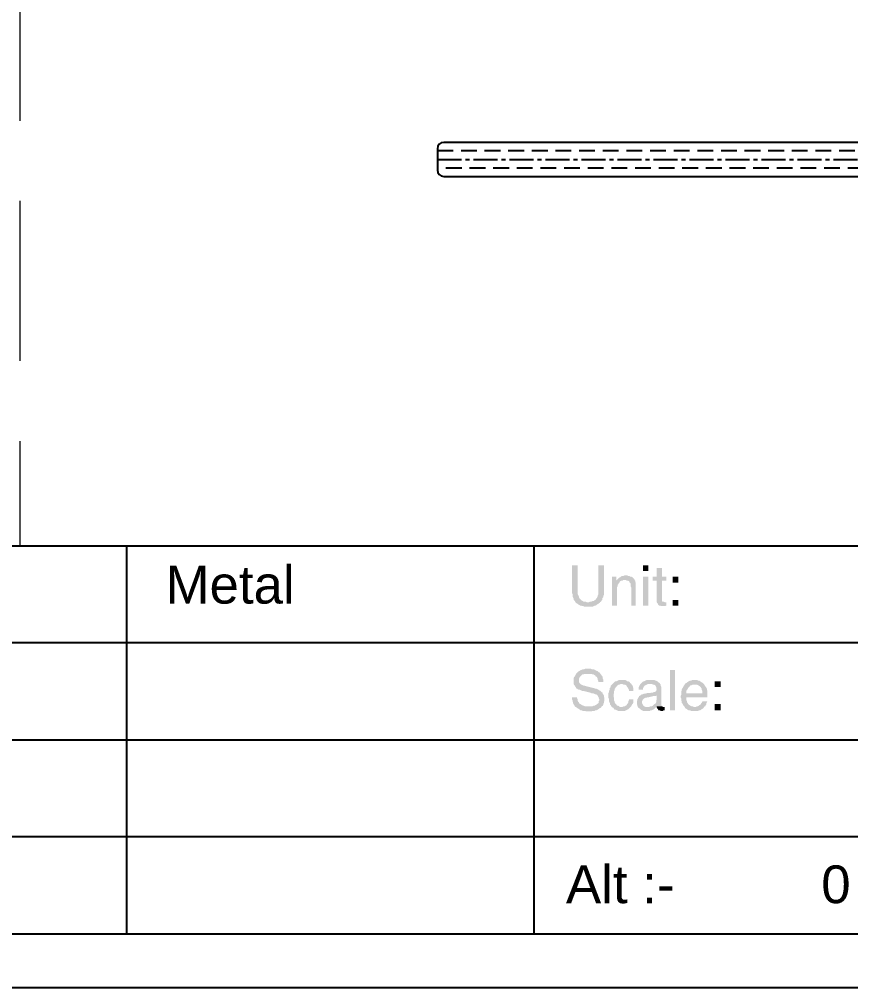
# Model space of a CAD drawing. Header units: millimetres. Extents: x 1167 to 2269, y 1197 to 1555.
# Drawn here: x 2060.4 to 2126.4, y 1258.2 to 1335 of the extents above; entities that cross this region are included whole.
import ezdxf

# ---------------------------------------------------------------- set-up
doc = ezdxf.new("R2010")
doc.units = ezdxf.units.MM
for name, pattern in [('CENTER2', [28.575, 19.05, -3.175, 3.175, -3.175]), ('HIDDEN', [9.525, 6.35, -3.175]), ('HIDDEN2', [0.1875, 0.125, -0.0625])]:
    doc.linetypes.add(name, pattern=pattern)
doc.layers.add('Center Line', color=2, linetype='CENTER2')
doc.layers.add('Hidden Line', color=1, linetype='HIDDEN2')
doc.styles.get("Standard").update_dxf_attribs({"font": 'arial.ttf'})

msp = doc.modelspace()

# ---------------------------------------------------------------- hatches: boundary and pattern name
at = {"transparency": 33554559}
for points in [[(2104.71661, 1291.73259), (2104.26529, 1291.73259), (2104.26529, 1289.52112), (2104.31042, 1289.43085), (2104.31042, 1289.25032), (2104.35556, 1289.16006), (2104.40069, 1289.06979), (2104.40069, 1288.97953), (2104.44582, 1288.9344), (2104.49095, 1288.88927), (2104.53609, 1288.799), (2105.52899, 1288.799), (2105.43873, 1288.799), (2105.34846, 1288.84413), (2105.16794, 1288.84413), (2105.1228, 1288.88927), (2105.03254, 1288.9344), (2104.98741, 1288.97953), (2104.94227, 1289.02466), (2104.89714, 1289.06979), (2104.85201, 1289.11493), (2104.80688, 1289.20519), (2104.80688, 1289.25032), (2104.76175, 1289.34059), (2104.71661, 1289.43085), (2104.71661, 1289.70164)], [(2106.79269, 1291.73259), (2106.34137, 1291.73259), (2106.34137, 1289.70164), (2106.34137, 1289.38572), (2106.29624, 1289.29545), (2106.29624, 1289.25032), (2106.25111, 1289.16006), (2106.20598, 1289.11493), (2106.16084, 1289.02466), (2106.11571, 1288.97953), (2106.02545, 1288.9344), (2105.98031, 1288.88927), (2105.89005, 1288.88927), (2105.79979, 1288.84413), (2105.70952, 1288.84413), (2105.61926, 1288.799), (2104.53609, 1288.799), (2104.58122, 1288.75387), (2104.62635, 1288.70874), (2104.71661, 1288.6636), (2104.76175, 1288.61847), (2104.85201, 1288.57334), (2104.89714, 1288.52821), (2104.98741, 1288.52821), (2105.07767, 1288.48308), (2105.16794, 1288.48308), (2105.2582, 1288.43794), (2105.89005, 1288.43794), (2105.98031, 1288.48308), (2106.07058, 1288.52821), (2106.11571, 1288.52821), (2106.20598, 1288.57334), (2106.25111, 1288.61847), (2106.34137, 1288.6636), (2106.3865, 1288.70874), (2106.47677, 1288.75387), (2106.47677, 1288.799), (2106.56703, 1288.84413), (2106.61217, 1288.9344), (2106.6573, 1288.97953), (2106.6573, 1289.06979), (2106.70243, 1289.16006), (2106.74756, 1289.20519), (2106.74756, 1289.29545), (2106.79269, 1289.38572), (2106.79269, 1289.70164)], [(2110.313, 1291.28127), (2110.313, 1291.73259), (2109.90681, 1291.73259), (2109.90681, 1291.28127)], [(2108.50772, 1290.92021), (2108.41745, 1290.92021), (2108.32719, 1290.87508), (2108.23692, 1290.87508), (2108.14666, 1290.82995), (2108.10153, 1290.78482), (2108.01126, 1290.73968), (2107.96613, 1290.69455), (2107.87587, 1290.60429), (2107.7856, 1290.51402), (2108.10153, 1290.46889), (2108.19179, 1290.51402), (2108.28206, 1290.51402), (2108.32719, 1290.55916), (2109.22983, 1290.55916), (2109.1847, 1290.64942), (2109.13957, 1290.69455), (2109.09443, 1290.73968), (2109.0493, 1290.78482), (2108.95904, 1290.82995), (2108.86877, 1290.82995), (2108.82364, 1290.87508), (2108.73338, 1290.87508), (2108.64311, 1290.92021)], [(2111.39618, 1291.50693), (2110.98999, 1291.50693), (2110.98999, 1290.82995), (2110.67406, 1290.82995), (2110.67406, 1290.51402), (2110.98999, 1290.51402), (2110.98999, 1288.799), (2111.03512, 1288.70874), (2111.08025, 1288.6636), (2111.08025, 1288.61847), (2111.12538, 1288.57334), (2111.17051, 1288.52821), (2111.26078, 1288.52821), (2111.35104, 1288.48308), (2111.62184, 1288.48308), (2111.75723, 1288.52821), (2111.75723, 1288.799), (2111.62184, 1288.799), (2111.53157, 1288.84413), (2111.44131, 1288.84413), (2111.39618, 1288.88927), (2111.39618, 1290.51402), (2111.75723, 1290.51402), (2111.75723, 1290.82995), (2111.39618, 1290.82995)], [(2107.7856, 1290.82995), (2107.42454, 1290.82995), (2107.42454, 1288.52821), (2107.83073, 1288.52821), (2107.83073, 1289.74678), (2107.83073, 1289.97244), (2107.87587, 1290.0627), (2107.87587, 1290.15297), (2107.921, 1290.1981), (2107.96613, 1290.28836), (2108.01126, 1290.33349), (2108.01126, 1290.33349), (2108.05639, 1290.42376), (2108.10153, 1290.46889), (2107.7856, 1290.51402)], [(2109.22983, 1290.55916), (2108.41745, 1290.55916), (2108.50772, 1290.55916), (2108.59798, 1290.51402), (2108.68825, 1290.51402), (2108.77851, 1290.46889), (2108.82364, 1290.42376), (2108.82364, 1290.37863), (2108.86877, 1290.33349), (2108.91391, 1290.28836), (2108.91391, 1290.0627), (2108.95904, 1289.97244), (2108.95904, 1288.52821), (2109.3201, 1288.52821), (2109.3201, 1290.33349), (2109.27496, 1290.42376), (2109.27496, 1290.51402)], [(2110.313, 1288.52821), (2110.313, 1290.82995), (2109.90681, 1290.82995), (2109.90681, 1288.52821)], [(2112.70501, 1290.33349), (2112.70501, 1290.82995), (2112.25369, 1290.82995), (2112.25369, 1290.33349)], [(2112.70501, 1288.52821), (2112.70501, 1288.97953), (2112.25369, 1288.97953), (2112.25369, 1288.52821)], [(2105.52899, 1283.51854), (2105.30333, 1283.51854), (2105.21307, 1283.4734), (2105.1228, 1283.4734), (2105.03254, 1283.42827), (2104.98741, 1283.42827), (2104.89714, 1283.38314), (2104.85201, 1283.33801), (2104.76175, 1283.29288), (2104.71661, 1283.24774), (2104.67148, 1283.20261), (2104.62635, 1283.15748), (2105.52899, 1283.11235), (2105.79979, 1283.11235), (2105.89005, 1283.06722), (2105.98031, 1283.06722), (2106.02545, 1283.02208), (2106.11571, 1282.97695), (2106.11571, 1282.93182), (2106.20598, 1282.88669), (2106.25111, 1282.84155), (2106.29624, 1282.75129), (2106.29624, 1282.66103), (2106.34137, 1282.57076), (2106.34137, 1282.4805), (2106.74756, 1282.4805), (2106.74756, 1282.66103), (2106.70243, 1282.75129), (2106.70243, 1282.84155), (2106.6573, 1282.93182), (2106.61217, 1282.97695), (2106.56703, 1283.06722), (2106.5219, 1283.11235), (2106.47677, 1283.20261), (2106.3865, 1283.24774), (2106.3865, 1283.24774), (2106.29624, 1283.33801), (2106.25111, 1283.33801), (2106.16084, 1283.38314), (2106.07058, 1283.42827), (2106.02545, 1283.4734), (2105.84492, 1283.4734), (2105.75465, 1283.51854), (2105.66439, 1283.51854)], [(2112.02803, 1280.22389), (2112.02803, 1283.42827), (2112.43422, 1283.42827), (2112.43422, 1280.22389)], [(2104.62635, 1283.15748), (2104.58122, 1283.11235), (2104.53609, 1283.02208), (2104.49095, 1282.93182), (2104.44582, 1282.88669), (2104.40069, 1282.79642), (2104.40069, 1282.29997), (2104.44582, 1282.2097), (2104.49095, 1282.16457), (2104.53609, 1282.07431), (2104.58122, 1282.02918), (2104.58122, 1281.98404), (2104.67148, 1281.93891), (2104.71661, 1281.89378), (2104.80688, 1281.84865), (2104.89714, 1281.84865), (2104.98741, 1281.80351), (2105.07767, 1281.75838), (2105.16794, 1281.75838), (2105.70952, 1281.62299), (2105.79979, 1281.57785), (2105.93518, 1281.57785), (2106.02545, 1281.53272), (2106.11571, 1281.48759), (2106.16084, 1281.48759), (2106.25111, 1281.44246), (2106.29624, 1281.39732), (2106.29624, 1281.39732), (2106.34137, 1281.30706), (2106.3865, 1281.26193), (2106.3865, 1281.17166), (2106.43164, 1281.0814), (2106.43164, 1280.99114), (2106.3865, 1280.946), (2106.3865, 1280.85574), (2106.34137, 1280.76547), (2106.25111, 1280.72034), (2106.20598, 1280.67521), (2106.20598, 1280.67521), (2106.11571, 1280.63008), (2106.07058, 1280.58495), (2105.98031, 1280.58495), (2105.89005, 1280.53981), (2105.61926, 1280.53981), (2104.53609, 1280.49468), (2104.62635, 1280.44955), (2104.67148, 1280.40442), (2104.76175, 1280.35928), (2104.80688, 1280.31415), (2104.89714, 1280.26902), (2104.94227, 1280.22389), (2105.03254, 1280.22389), (2105.1228, 1280.17876), (2105.30333, 1280.17876), (2105.3936, 1280.13362), (2105.79979, 1280.13362), (2105.89005, 1280.17876), (2106.07058, 1280.17876), (2106.11571, 1280.22389), (2106.20598, 1280.22389), (2106.29624, 1280.26902), (2106.34137, 1280.31415), (2106.43164, 1280.35928), (2106.47677, 1280.40442), (2106.5219, 1280.40442), (2106.56703, 1280.44955), (2106.61217, 1280.53981), (2106.70243, 1280.58495), (2106.74756, 1280.67521), (2106.74756, 1280.72034), (2106.79269, 1280.81061), (2106.79269, 1280.90087), (2106.83783, 1280.99114), (2106.83783, 1281.2168), (2106.79269, 1281.30706), (2106.79269, 1281.39732), (2106.74756, 1281.48759), (2106.70243, 1281.53272), (2106.70243, 1281.62299), (2106.61217, 1281.66812), (2106.61217, 1281.66812), (2106.56703, 1281.71325), (2106.5219, 1281.75838), (2106.43164, 1281.80351), (2106.3865, 1281.84865), (2106.29624, 1281.89378), (2106.20598, 1281.93891), (2106.11571, 1281.93891), (2105.98031, 1281.98404), (2105.43873, 1282.11944), (2105.43873, 1282.11944), (2105.30333, 1282.16457), (2105.21307, 1282.16457), (2105.1228, 1282.2097), (2105.03254, 1282.25484), (2104.98741, 1282.25484), (2104.94227, 1282.29997), (2104.89714, 1282.3451), (2104.85201, 1282.39023), (2104.80688, 1282.4805), (2104.80688, 1282.70616), (2104.85201, 1282.79642), (2104.89714, 1282.88669), (2104.94227, 1282.93182), (2104.98741, 1282.97695), (2105.03254, 1283.02208), (2105.07767, 1283.06722), (2105.16794, 1283.06722), (2105.2582, 1283.11235), (2105.52899, 1283.11235)], [(2108.23692, 1282.61589), (2107.96613, 1282.61589), (2107.87587, 1282.57076), (2107.7856, 1282.52563), (2107.69534, 1282.52563), (2107.65021, 1282.4805), (2107.55994, 1282.39023), (2107.51481, 1282.3451), (2107.46968, 1282.29997), (2108.28206, 1282.29997), (2108.37232, 1282.25484), (2108.46258, 1282.25484), (2108.55285, 1282.2097), (2108.59798, 1282.16457), (2108.64311, 1282.07431), (2108.68825, 1282.02918), (2108.73338, 1281.93891), (2108.77851, 1281.84865), (2108.77851, 1281.75838), (2109.13957, 1281.75838), (2109.13957, 1281.98404), (2109.09443, 1282.02918), (2109.09443, 1282.11944), (2109.0493, 1282.2097), (2109.00417, 1282.25484), (2108.95904, 1282.3451), (2108.86877, 1282.39023), (2108.86877, 1282.43536), (2108.82364, 1282.4805), (2108.73338, 1282.52563), (2108.64311, 1282.52563), (2108.59798, 1282.57076), (2108.50772, 1282.61589), (2108.32719, 1282.61589)], [(2110.49353, 1282.61589), (2110.17761, 1282.61589), (2110.08734, 1282.57076), (2109.99708, 1282.52563), (2109.95195, 1282.52563), (2109.86168, 1282.4805), (2109.81655, 1282.43536), (2109.77142, 1282.39023), (2109.72629, 1282.3451), (2109.68115, 1282.29997), (2109.63602, 1282.2097), (2109.59089, 1282.11944), (2109.54576, 1282.02918), (2109.54576, 1281.84865), (2109.90681, 1281.84865), (2109.90681, 1281.98404), (2109.95195, 1282.07431), (2109.99708, 1282.11944), (2110.04221, 1282.2097), (2110.08734, 1282.2097), (2110.17761, 1282.25484), (2110.26787, 1282.29997), (2111.26078, 1282.29997), (2111.21565, 1282.39023), (2111.12538, 1282.43536), (2111.08025, 1282.4805), (2111.03512, 1282.52563), (2110.94485, 1282.57076), (2110.89972, 1282.57076), (2110.80946, 1282.61589), (2110.5838, 1282.61589)], [(2114.01384, 1282.61589), (2113.78818, 1282.61589), (2113.69792, 1282.57076), (2113.60765, 1282.57076), (2113.51739, 1282.52563), (2113.47226, 1282.4805), (2113.38199, 1282.43536), (2113.33686, 1282.39023), (2113.24659, 1282.3451), (2113.20146, 1282.29997), (2114.01384, 1282.25484), (2114.19437, 1282.25484), (2114.28463, 1282.2097), (2114.32977, 1282.16457), (2114.42003, 1282.11944), (2114.46516, 1282.07431), (2114.46516, 1282.07431), (2114.5103, 1281.98404), (2114.55543, 1281.93891), (2114.55543, 1281.84865), (2114.60056, 1281.75838), (2114.60056, 1281.57785), (2113.33686, 1281.57785), (2112.93067, 1281.53272), (2112.93067, 1281.44246), (2112.88554, 1281.35219), (2112.88554, 1281.26193), (2112.93067, 1281.17166), (2112.93067, 1280.99114), (2112.9758, 1280.90087), (2112.9758, 1280.81061), (2113.02093, 1280.76547), (2113.06607, 1280.67521), (2113.1112, 1280.58495), (2113.15633, 1280.53981), (2113.20146, 1280.49468), (2114.01384, 1280.49468), (2113.92358, 1280.49468), (2113.83331, 1280.53981), (2113.74305, 1280.53981), (2113.65278, 1280.58495), (2113.60765, 1280.63008), (2113.51739, 1280.67521), (2113.47226, 1280.72034), (2113.47226, 1280.76547), (2113.42712, 1280.81061), (2113.38199, 1280.90087), (2113.38199, 1280.946), (2113.33686, 1281.03627), (2113.33686, 1281.26193), (2115.00675, 1281.26193), (2115.00675, 1281.75838), (2114.96162, 1281.84865), (2114.96162, 1281.93891), (2114.91648, 1282.02918), (2114.87135, 1282.07431), (2114.82622, 1282.16457), (2114.78109, 1282.2097), (2114.73596, 1282.29997), (2114.69082, 1282.3451), (2114.64569, 1282.39023), (2114.55543, 1282.43536), (2114.5103, 1282.4805), (2114.42003, 1282.52563), (2114.3749, 1282.57076), (2114.28463, 1282.57076), (2114.19437, 1282.61589), (2114.10411, 1282.61589)], [(2116.04479, 1282.07431), (2116.04479, 1282.52563), (2115.59347, 1282.52563), (2115.59347, 1282.07431)], [(2107.46968, 1282.29997), (2107.37941, 1282.2097), (2107.33428, 1282.16457), (2107.33428, 1282.07431), (2107.28915, 1282.02918), (2107.24402, 1281.93891), (2107.24402, 1281.84865), (2107.19888, 1281.75838), (2107.19888, 1281.66812), (2107.15375, 1281.57785), (2107.15375, 1281.2168), (2107.19888, 1281.12653), (2107.19888, 1280.946), (2107.24402, 1280.85574), (2107.28915, 1280.76547), (2107.28915, 1280.67521), (2107.33428, 1280.63008), (2107.37941, 1280.53981), (2107.42454, 1280.49468), (2108.19179, 1280.49468), (2108.05639, 1280.49468), (2108.01126, 1280.53981), (2107.921, 1280.58495), (2107.83073, 1280.58495), (2107.7856, 1280.67521), (2107.74047, 1280.72034), (2107.69534, 1280.76547), (2107.65021, 1280.85574), (2107.65021, 1280.90087), (2107.60507, 1280.99114), (2107.60507, 1281.17166), (2107.55994, 1281.30706), (2107.55994, 1281.48759), (2107.60507, 1281.57785), (2107.60507, 1281.75838), (2107.65021, 1281.84865), (2107.65021, 1281.93891), (2107.69534, 1281.98404), (2107.74047, 1282.02918), (2107.74047, 1282.07431), (2107.83073, 1282.11944), (2107.87587, 1282.2097), (2107.96613, 1282.25484), (2108.01126, 1282.25484), (2108.10153, 1282.29997), (2108.19179, 1282.29997)], [(2111.26078, 1282.29997), (2110.4484, 1282.29997), (2110.62893, 1282.29997), (2110.67406, 1282.25484), (2110.76433, 1282.25484), (2110.85459, 1282.2097), (2110.89972, 1282.16457), (2110.94485, 1282.07431), (2110.94485, 1281.98404), (2110.98999, 1281.89378), (2110.98999, 1281.89378), (2110.94485, 1281.80351), (2110.94485, 1281.75838), (2110.89972, 1281.71325), (2110.80946, 1281.66812), (2110.76433, 1281.66812), (2110.67406, 1281.62299), (2110.17761, 1281.57785), (2110.04221, 1281.53272), (2109.95195, 1281.53272), (2109.86168, 1281.48759), (2109.81655, 1281.48759), (2109.72629, 1281.44246), (2110.98999, 1281.39732), (2110.98999, 1281.0814), (2110.94485, 1280.99114), (2110.94485, 1280.85574), (2110.89972, 1280.76547), (2110.80946, 1280.72034), (2110.76433, 1280.67521), (2110.71919, 1280.63008), (2110.67406, 1280.58495), (2110.5838, 1280.53981), (2110.49353, 1280.53981), (2110.40327, 1280.49468), (2109.50062, 1280.49468), (2109.54576, 1280.40442), (2109.63602, 1280.35928), (2109.68115, 1280.31415), (2109.72629, 1280.26902), (2109.81655, 1280.22389), (2109.90681, 1280.17876), (2110.4484, 1280.17876), (2110.49353, 1280.22389), (2110.5838, 1280.22389), (2110.67406, 1280.26902), (2110.76433, 1280.31415), (2110.80946, 1280.35928), (2110.89972, 1280.44955), (2110.89972, 1280.44955), (2110.98999, 1280.53981), (2111.39618, 1280.53981), (2111.35104, 1280.63008), (2111.35104, 1282.07431), (2111.30591, 1282.16457), (2111.30591, 1282.25484)], [(2113.20146, 1282.29997), (2113.20146, 1282.25484), (2113.1112, 1282.16457), (2113.1112, 1282.11944), (2113.06607, 1282.02918), (2113.02093, 1281.98404), (2112.9758, 1281.89378), (2112.9758, 1281.80351), (2112.93067, 1281.71325), (2112.93067, 1281.53272), (2113.33686, 1281.57785), (2113.33686, 1281.75838), (2113.38199, 1281.84865), (2113.42712, 1281.89378), (2113.47226, 1281.98404), (2113.51739, 1282.02918), (2113.51739, 1282.07431), (2113.60765, 1282.11944), (2113.65278, 1282.2097), (2113.74305, 1282.2097), (2113.83331, 1282.25484), (2114.01384, 1282.25484)], [(2104.67148, 1281.26193), (2104.26529, 1281.26193), (2104.26529, 1281.0814), (2104.31042, 1280.99114), (2104.31042, 1280.90087), (2104.35556, 1280.85574), (2104.35556, 1280.76547), (2104.40069, 1280.67521), (2104.44582, 1280.63008), (2104.49095, 1280.53981), (2104.53609, 1280.49468), (2105.61926, 1280.53981), (2105.30333, 1280.53981), (2105.21307, 1280.58495), (2105.1228, 1280.58495), (2105.07767, 1280.63008), (2104.98741, 1280.67521), (2104.94227, 1280.72034), (2104.89714, 1280.72034), (2104.85201, 1280.76547), (2104.80688, 1280.85574), (2104.76175, 1280.90087), (2104.71661, 1280.99114), (2104.71661, 1281.0814), (2104.67148, 1281.17166)], [(2109.13957, 1281.0814), (2108.77851, 1281.0814), (2108.77851, 1281.03627), (2108.73338, 1280.946), (2108.73338, 1280.85574), (2108.68825, 1280.76547), (2108.64311, 1280.72034), (2108.59798, 1280.63008), (2108.50772, 1280.58495), (2108.46258, 1280.53981), (2108.37232, 1280.53981), (2108.28206, 1280.49468), (2107.42454, 1280.49468), (2107.46968, 1280.44955), (2107.55994, 1280.40442), (2107.60507, 1280.31415), (2107.69534, 1280.26902), (2107.74047, 1280.26902), (2107.83073, 1280.22389), (2107.921, 1280.17876), (2108.46258, 1280.17876), (2108.55285, 1280.22389), (2108.64311, 1280.26902), (2108.73338, 1280.31415), (2108.77851, 1280.35928), (2108.82364, 1280.40442), (2108.86877, 1280.44955), (2108.91391, 1280.49468), (2108.95904, 1280.53981), (2109.00417, 1280.63008), (2109.0493, 1280.72034), (2109.09443, 1280.76547), (2109.13957, 1280.85574), (2109.13957, 1280.946)], [(2109.72629, 1281.44246), (2109.68115, 1281.39732), (2109.59089, 1281.35219), (2109.59089, 1281.30706), (2109.54576, 1281.26193), (2109.50062, 1281.17166), (2109.45549, 1281.12653), (2109.45549, 1281.03627), (2109.41036, 1280.946), (2109.41036, 1280.72034), (2109.45549, 1280.63008), (2109.45549, 1280.53981), (2109.50062, 1280.49468), (2110.22274, 1280.49468), (2110.08734, 1280.49468), (2109.99708, 1280.53981), (2109.95195, 1280.58495), (2109.90681, 1280.63008), (2109.86168, 1280.72034), (2109.81655, 1280.81061), (2109.81655, 1280.946), (2109.86168, 1281.03627), (2109.90681, 1281.0814), (2109.95195, 1281.12653), (2109.99708, 1281.17166), (2110.08734, 1281.2168), (2110.17761, 1281.2168), (2110.26787, 1281.26193), (2110.35814, 1281.26193), (2110.71919, 1281.35219), (2110.89972, 1281.35219), (2110.98999, 1281.39732)], [(2115.00675, 1280.946), (2114.60056, 1280.946), (2114.60056, 1280.90087), (2114.55543, 1280.81061), (2114.5103, 1280.76547), (2114.46516, 1280.67521), (2114.3749, 1280.63008), (2114.32977, 1280.58495), (2114.2395, 1280.53981), (2114.19437, 1280.53981), (2114.10411, 1280.49468), (2113.20146, 1280.49468), (2113.24659, 1280.40442), (2113.29173, 1280.35928), (2113.38199, 1280.31415), (2113.42712, 1280.26902), (2113.51739, 1280.22389), (2113.60765, 1280.22389), (2113.69792, 1280.17876), (2114.28463, 1280.17876), (2114.32977, 1280.22389), (2114.42003, 1280.22389), (2114.5103, 1280.26902), (2114.55543, 1280.31415), (2114.64569, 1280.35928), (2114.69082, 1280.40442), (2114.73596, 1280.49468), (2114.82622, 1280.53981), (2114.87135, 1280.63008), (2114.91648, 1280.67521), (2114.91648, 1280.76547), (2114.96162, 1280.85574)], [(2111.39618, 1280.53981), (2110.98999, 1280.53981), (2110.98999, 1280.44955), (2111.48644, 1280.49468), (2111.48644, 1280.49468)], [(2111.62184, 1280.49468), (2111.48644, 1280.49468), (2110.98999, 1280.44955), (2111.03512, 1280.35928), (2111.08025, 1280.31415), (2111.08025, 1280.31415), (2111.12538, 1280.22389), (2111.21565, 1280.22389), (2111.30591, 1280.17876), (2111.48644, 1280.17876), (2111.53157, 1280.22389), (2111.62184, 1280.22389)], [(2116.04479, 1280.22389), (2116.04479, 1280.72034), (2115.59347, 1280.72034), (2115.59347, 1280.22389)]]:
    msp.add_hatch(color=256, dxfattribs=at).paths.add_polyline_path(points)

# ---------------------------------------------------------------- linework, layer by layer
at = {"color": 1, "linetype": 'HIDDEN', "lineweight": 9, "ltscale": 2}
msp.add_line((2060.46724, 1549.22789), (2060.46724, 1293.26709), dxfattribs=at)
for p, q in [((2093.58414, 1324.76201), (2093.58414, 1323.06201)), ((2132.02489, 1325.26201), (2094.08414, 1325.26201)), ((2094.08414, 1322.56201), (2157.2234, 1322.56201)), ((1855.83949, 1262.48694), (2265.09499, 1262.48694))]:
    msp.add_line(p, q)
msp.add_lwpolyline([(2269.13303, 1258.22789), (2269.13303, 1555.22789), (1849.13303, 1555.22789), (1849.13303, 1258.22789)], close=True)
for points in [[(1868.65711, 1293.26709), (2265.09499, 1293.26709)], [(2068.92679, 1293.26709), (2068.92679, 1262.48694)], [(2101.24144, 1293.26709), (2101.24144, 1262.48694)], [(1868.65711, 1285.59462), (2164.78754, 1285.59462)], [(1868.65711, 1277.87702), (2217.72757, 1277.87702)], [(1868.65711, 1270.20455), (2164.78754, 1270.20455)]]:
    msp.add_lwpolyline(points)
for centre, start, end in [((2094.08414, 1324.76201), 90, 180), ((2094.08414, 1323.06201), 180, 270)]:
    msp.add_arc(centre, 0.5, start, end)
at = {"layer": 'Center Line', "ltscale": 0.1}
msp.add_line((2093.58414, 1323.91201), (2168.07996, 1323.91201), dxfattribs=at)
at = {"layer": 'Hidden Line', "color": 1, "ltscale": 10}
for p, q in [((2093.58414, 1324.61201), (2157.39159, 1324.61201)), ((2157.39159, 1323.21201), (2093.58414, 1323.21201))]:
    msp.add_line(p, q, dxfattribs=at)

# ---------------------------------------------------------------- texts
at = {"char_height": 2.9996568, "width": 34.3482701, "attachment_point": 5}
for s, insert in [('\\pxql;Metal ', (2089.1912, 1290.16448)), ('\\pxql;Alt :-          0', (2120.95841, 1266.40231))]:
    msp.add_mtext(s, dxfattribs=dict(at, insert=insert))

doc.saveas('drawing.dxf')
